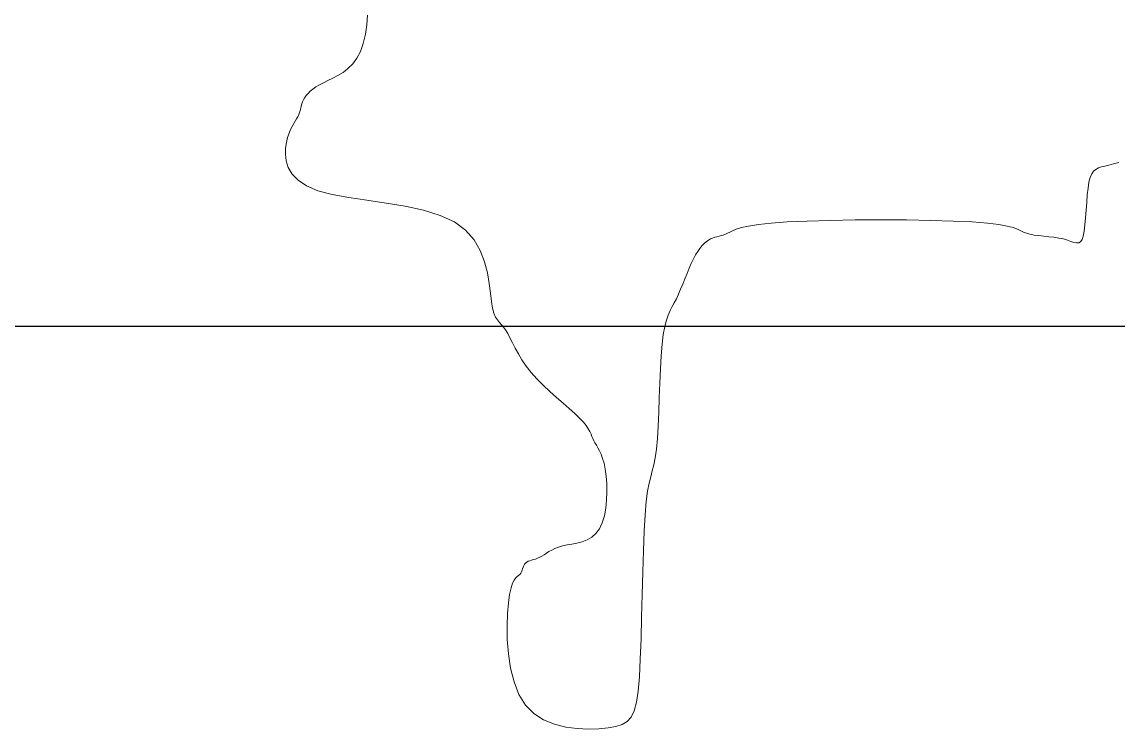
# Model space of a CAD drawing. Header units: millimetres. Extents: x 42 to 552, y 43 to 535.
# Drawn here: x 285.1028 to 285.1917, y 504.3051 to 504.3625 of the extents above; entities that cross this region are included whole.
import ezdxf

# ---------------------------------------------------------------- set-up
doc = ezdxf.new("R2010")
doc.units = ezdxf.units.MM
doc.header["$LTSCALE"] = 0.75
doc.header["$MEASUREMENT"] = 0
doc.layers.add('Gramado', color=9, linetype='Continuous', lineweight=0)
doc.layers.add('Linhas medias', color=7, linetype='Continuous', lineweight=30)

# ---------------------------------------------------------------- blocks, each defined once
blk = doc.blocks.new('arbusto7vista')
for p, q in [((-0.2931489009829704, 0.3044576418000702), (-0.2932805634697218, 0.3028562768178489)), ((-0.2932805634697218, 0.3028562768178489), (-0.2935096178106562, 0.3012927598430224)), ((-0.2935096178106562, 0.3012927598430224), (-0.2938468857309431, 0.299826567361535)), ((-0.2938468857309431, 0.299826567361535), (-0.2943031889557233, 0.2985171758593168)), ((-0.2948830366136974, 0.2974096433449347), (-0.2955656874474926, 0.2964913539176166)), ((-0.2943031889557233, 0.2985171758593168), (-0.2948830366136974, 0.2974096433449347)), ((-0.2963240876031819, 0.2957352731992131), (-0.2971311832268952, 0.2951143668115606)), ((-0.2955656874474926, 0.2964913539176166), (-0.2963240876031819, 0.2957352731992131)), ((-0.3003054433243051, 0.29344179700567), (-0.3009556193424316, 0.2930957522276714)), ((-0.2995741043673661, 0.2937923498517279), (-0.3003054433243051, 0.29344179700567)), ((-0.2987832454628858, 0.2941699395159674), (-0.2995741043673661, 0.2937923498517279)), ((-0.2979599204647627, 0.2946016003765237), (-0.2987832454628858, 0.2941699395159674)), ((-0.2971311832268952, 0.2951143668115606), (-0.2979599204647627, 0.2946016003765237)), ((-0.3027988118336395, 0.2917115853158805), (-0.3030972886693348, 0.2913655435879292)), ((-0.3024408178047508, 0.2920576264338166), (-0.3027988118336395, 0.2917115853158805)), ((-0.3020178952610024, 0.2924036675517527), (-0.3024408178047508, 0.2920576264338166)), ((-0.3015246328807848, 0.292749709279704), (-0.3020178952610024, 0.2924036675517527)), ((-0.3009556193424316, 0.2930957522276714), (-0.3015246328807848, 0.292749709279704)), ((-0.3038114637721492, 0.2899813595958705), (-0.3039106559572815, 0.2896353085652805)), ((-0.3036906308909693, 0.2903274087964292), (-0.3038114637721492, 0.2899813595958705)), ((-0.3035373360476399, 0.2906734558619632), (-0.3036906308909693, 0.2903274087964292)), ((-0.3033416596334462, 0.2910195006399618), (-0.3035373360476399, 0.2906734558619632)), ((-0.3030972886693348, 0.2913655435879292), (-0.3033416596334462, 0.2910195006399618)), ((-0.3043074430599972, 0.2882510922427457), (-0.3044607507568458, 0.287905036637099)), ((-0.3041866009977525, 0.288597147543399), (-0.3043074430599972, 0.2882510922427457)), ((-0.3040874033039813, 0.2889432022340515), (-0.3041866009977525, 0.288597147543399)), ((-0.3039990287125249, 0.2892892560096669), (-0.3040874033039813, 0.2889432022340515)), ((-0.3039106559572815, 0.2896353085652805), (-0.3039990287125249, 0.2892892560096669)), ((-0.3053842046385853, 0.2863477926896678), (-0.3056421224219719, 0.2858368260861397)), ((-0.3051262868551987, 0.2867938762976365), (-0.3053842046385853, 0.2863477926896678)), ((-0.3048791907970099, 0.2871912976589357), (-0.3051262868551987, 0.2867938762976365)), ((-0.3046537381891596, 0.2875562775224552), (-0.3048791907970099, 0.2871912976589357)), ((-0.3044607507568458, 0.287905036637099), (-0.3046537381891596, 0.2875562775224552)), ((-0.3061146710880109, 0.2845553608968601), (-0.3063076585203248, 0.2837524208133289)), ((-0.3058892184801607, 0.2852447557381623), (-0.3061146710880109, 0.2845553608968601)), ((-0.3056421224219719, 0.2858368260861397), (-0.3058892184801607, 0.2852447557381623)), ((-0.3064492431406052, 0.2828287262997407), (-0.306488023666958, 0.2818131144124436)), ((-0.3063076585203248, 0.2837524208133289), (-0.3064492431406052, 0.2828287262997407)), ((-0.306488023666958, 0.2818131144124436), (-0.3063644829062184, 0.2807434337688761)), ((-0.3063644829062184, 0.2807434337688761), (-0.3060191036651361, 0.2796575329864055)), ((-0.3060191036651361, 0.2796575329864055), (-0.3053923687505176, 0.2785932606824844)), ((-0.1753668768592149, 0.279060960162127), (-0.1750088828303262, 0.279369159779435)), ((-0.1750088828303262, 0.279369159779435), (-0.1745859602866062, 0.2795908479226483)), ((-0.1745859602866062, 0.2795908479226483), (-0.1740926979063602, 0.2797584666995618)), ((-0.1740926979063602, 0.2797584666995618), (-0.173523684368007, 0.2799044582179704)), ((-0.173523684368007, 0.2799044582179704), (-0.1728735083498805, 0.2800612645856404)), ((-0.1728735083498805, 0.2800612645856404), (-0.1721313480502999, 0.2802541185192098)), ((-0.1721313480502999, 0.2802541185192098), (-0.1712647397474143, 0.280479415170575)), ((-0.3053923687505176, 0.2785932606824844), (-0.3044247609691979, 0.2775884654744942)), ((-0.3044247609691979, 0.2775884654744942), (-0.3030567631279268, 0.2766809959798593)), ((-0.1761054010732153, 0.2772928713878287), (-0.1759097246590215, 0.2780552580741187)), ((-0.1759097246590215, 0.2780552580741187), (-0.1756653536949102, 0.2786338069629579)), ((-0.1756653536949102, 0.2786338069629579), (-0.1753668768592149, 0.279060960162127)), ((-0.3030567631279268, 0.2766809959798593), (-0.301228858033511, 0.2759087008159753)), ((-0.301228858033511, 0.2759087008159753), (-0.2989130907102151, 0.2752932076988799)), ((-0.1763795287977246, 0.275209375130089), (-0.1762586959165446, 0.276329524663609)), ((-0.1762586959165446, 0.276329524663609), (-0.1761054010732153, 0.2772928713878287)), ((-0.2989130907102151, 0.2752932076988799), (-0.2962077550521371, 0.2747912607390219)), ((-0.2962077550521371, 0.2747912607390219), (-0.2932427071709185, 0.2743433831454638)), ((-0.2932427071709185, 0.2743433831454638), (-0.2901478031780869, 0.2738900981272678)), ((-0.2901478031780869, 0.2738900981272678), (-0.2870528991852836, 0.2733719288935106)), ((-0.1765670937381003, 0.2727365760189286), (-0.1764787209828853, 0.2739918998832138)), ((-0.1764787209828853, 0.2739918998832138), (-0.1763795287977246, 0.275209375130089)), ((-0.2870528991852836, 0.2733719288935106), (-0.2840878513040366, 0.272729398653226)), ((-0.2840878513040366, 0.272729398653226), (-0.281382515645987, 0.2719030306155048)), ((-0.1766554683295567, 0.2715028806331787), (-0.1765670937381003, 0.2727365760189286)), ((-0.281382515645987, 0.2719030306155048), (-0.2790667483226912, 0.2708333479893952)), ((-0.2790667483226912, 0.2708333479893952), (-0.2772370396073995, 0.2694834030899216)), ((-0.2313202644317585, 0.2701683503557177), (-0.2297430467233994, 0.2704152754856182)), ((-0.2297430467233994, 0.2704152754856182), (-0.2276788706623449, 0.2706405721369691)), ((-0.2276788706623449, 0.2706405721369691), (-0.2250465765231411, 0.2708334260705385)), ((-0.2250465765231411, 0.2708334260705385), (-0.2218064862534845, 0.2709848254202569)), ((-0.2218064862534845, 0.2709848254202569), (-0.2180848484936746, 0.2710929678129048)), ((-0.2180848484936746, 0.2710929678129048), (-0.2140493935572749, 0.2711578532484964)), ((-0.2140493935572749, 0.2711578532484964), (-0.2098678517577071, 0.2711794817270317)), ((-0.2098678517577071, 0.2711794817270317), (-0.2057079534085062, 0.2711578532484964)), ((-0.2057079534085062, 0.2711578532484964), (-0.2017374288231224, 0.2710929678129048)), ((-0.2017374288231224, 0.2710929678129048), (-0.1981240083151192, 0.2709848254202569)), ((-0.1981240083151192, 0.2709848254202569), (-0.1950354221979183, 0.2708334260705385)), ((-0.1950354221979183, 0.2708334260705385), (-0.192594312023175, 0.2706405721369691)), ((-0.192594312023175, 0.2706405721369691), (-0.1907429642950547, 0.2704152754856182)), ((-0.1907429642950547, 0.2704152754856182), (-0.1893785767558711, 0.2701683503557177)), ((-0.1768755080855726, 0.269338283681023), (-0.1767546660233279, 0.2703502908218951)), ((-0.1767546660233279, 0.2703502908218951), (-0.1766554683295567, 0.2715028806331787)), ((-0.2772370396073995, 0.2694834030899216), (-0.2758564164200834, 0.267906364655957)), ((-0.2361277439996456, 0.2685263883606126), (-0.2357814516248311, 0.2686147046479448)), ((-0.2357814516248311, 0.2686147046479448), (-0.2354351578728426, 0.2687138351745375)), ((-0.2354351578728426, 0.2687138351745375), (-0.2350888632027477, 0.2688345941796655)), ((-0.2350888632027477, 0.2688345941796655), (-0.2347425680736137, 0.2689877959026035)), ((-0.2347425680736137, 0.2689877959026035), (-0.2343827462470358, 0.2691806498361586)), ((-0.2343827462470358, 0.2691806498361586), (-0.2339417646950324, 0.2694059464875238)), ((-0.2339417646950324, 0.2694059464875238), (-0.2333384636920925, 0.26965287161741)), ((-0.2333384636920925, 0.26965287161741), (-0.2324916835128192, 0.269910610986571)), ((-0.2324916835128192, 0.269910610986571), (-0.2313202644317585, 0.2701683503557177)), ((-0.1893785767558711, 0.2701683503557177), (-0.1883983471479098, 0.269910610986571)), ((-0.1883983471479098, 0.269910610986571), (-0.1876994732134563, 0.26965287161741)), ((-0.1876994732134563, 0.26965287161741), (-0.1871791526948527, 0.2694059464875238)), ((-0.1871791526948527, 0.2694059464875238), (-0.1867345833343848, 0.2691806498361586)), ((-0.1867345833343848, 0.2691806498361586), (-0.1862629628743093, 0.2689877959026035)), ((-0.1862629628743093, 0.2689877959026035), (-0.1856831315127465, 0.2688345941796797)), ((-0.1856831315127465, 0.2688345941796797), (-0.1850004992706431, 0.2687138351745375)), ((-0.1850004992706431, 0.2687138351745375), (-0.1842421186246952, 0.2686147046479448)), ((-0.1842421186246952, 0.2686147046479448), (-0.1834350420517126, 0.2685263883606126)), ((-0.1770288157824211, 0.2685263363065076), (-0.1768755080855726, 0.269338283681023)), ((-0.2758564164200834, 0.267906364655957), (-0.2748545398423516, 0.2661779305323364)), ((-0.239244266347896, 0.2665464940969855), (-0.2388979930238122, 0.2669691444131672)), ((-0.2388979930238122, 0.2669691444131672), (-0.2385517196997, 0.267326911733818)), ((-0.2385517196997, 0.267326911733818), (-0.2382054454574813, 0.2676252025685102)), ((-0.2382054454574813, 0.2676252025685102), (-0.2378591693790497, 0.2678694234269159)), ((-0.2378591693790497, 0.2678694234269159), (-0.2375128905462986, 0.2680649808186217)), ((-0.2375128905462986, 0.2680649808186217), (-0.237166608270627, 0.2682181825415455)), ((-0.237166608270627, 0.2682181825415455), (-0.2368203227816252, 0.2683389415466735)), ((-0.2368203227816252, 0.2683389415466735), (-0.2364740345382756, 0.2684380720732804)), ((-0.2364740345382756, 0.2684380720732804), (-0.2361277439996456, 0.2685263883606126)), ((-0.1834350420517126, 0.2685263883606126), (-0.1826063220283345, 0.2684380720732804)), ((-0.1826063220283345, 0.2684380720732804), (-0.1817830110313423, 0.2683389415466877)), ((-0.1817830110313423, 0.2683389415466877), (-0.1809921615374606, 0.2682181825415455)), ((-0.1809921615374606, 0.2682181825415455), (-0.1802608260234138, 0.2680649808186217)), ((-0.1802608260234138, 0.2680649808186217), (-0.179610646562395, 0.2678766327164226)), ((-0.179610646562395, 0.2678766327164226), (-0.1790416236134433, 0.267682876884578)), ((-0.1790416236134433, 0.267682876884578), (-0.1785483472320948, 0.267521562550499)), ((-0.1785483472320948, 0.267521562550499), (-0.178125407473857, 0.2674305389416389)), ((-0.178125407473857, 0.2674305389416389), (-0.1777673943942375, 0.2674476552853804)), ((-0.1777673943942375, 0.2674476552853804), (-0.1774688980488008, 0.2676107608091627)), ((-0.1774688980488008, 0.2676107608091627), (-0.1772245084929978, 0.2679577047403967)), ((-0.1772245084929978, 0.2679577047403967), (-0.1770288157824211, 0.2685263363065076)), ((-0.2748545398423516, 0.2661779305323364), (-0.2741610709558415, 0.264373798563895)), ((-0.2402830955012973, 0.2648351800788333), (-0.2399368166685463, 0.2654849184394266)), ((-0.2399368166685463, 0.2654849184394266), (-0.2395905405901146, 0.2660535542756008)), ((-0.2395905405901146, 0.2660535542756008), (-0.239244266347896, 0.2665464940969855)), ((-0.2741610709558415, 0.264373798563895), (-0.2737056708421335, 0.2625696665954393)), ((-0.2413219494436021, 0.2624669367108368), (-0.2409756626539092, 0.2633068147700328)), ((-0.2409756626539092, 0.2633068147700328), (-0.2406293777004578, 0.2641034383121905)), ((-0.2406293777004578, 0.2641034383121905), (-0.2402830955012973, 0.2648351800788333)), ((-0.2737056708421335, 0.2625696665954393), (-0.2734180005828648, 0.2608412324718188)), ((-0.2420145248591439, 0.2607439260754205), (-0.241668237151373, 0.2616054313931357)), ((-0.241668237151373, 0.2616054313931357), (-0.2413219494436021, 0.2624669367108368)), ((-0.2734180005828648, 0.2608412324718188), (-0.2732277212596443, 0.2592641940378684)), ((-0.2427070966022882, 0.2591074244740668), (-0.2423608116488367, 0.2599040480162245)), ((-0.2423608116488367, 0.2599040480162245), (-0.2420145248591439, 0.2607439260754205)), ((-0.2732277212596443, 0.2592641940378684), (-0.2730644939541094, 0.2579142491383948)), ((-0.2730644939541094, 0.2579142491383948), (-0.2728706047878688, 0.2568454676480627)), ((-0.2433987558237618, 0.2577178338707142), (-0.2430533788014486, 0.2583756827074382)), ((-0.2430533788014486, 0.2583756827074382), (-0.2427070966022882, 0.2591074244740668)), ((-0.2728706047878688, 0.2568454676480627), (-0.2726388400425606, 0.2560254075607276)), ((-0.2443807654113357, 0.2557226479018766), (-0.2440678590731977, 0.2564453858342404)), ((-0.2440678590731977, 0.2564453858342404), (-0.2437387192291567, 0.257092424701753)), ((-0.2437387192291567, 0.257092424701753), (-0.2433987558237618, 0.2577178338707142)), ((-0.2726388400425606, 0.2560254075607276), (-0.2723746110398224, 0.2553999989001028)), ((-0.2723746110398224, 0.2553999989001028), (-0.2720833291013207, 0.2549151716898734)), ((-0.2720833291013207, 0.2549151716898734), (-0.2717704055486649, 0.2545168559537387)), ((-0.2717704055486649, 0.2545168559537387), (-0.2714412517035214, 0.2541509817153695)), ((-0.2449362377921034, 0.2538337973774105), (-0.244672028299135, 0.2548701415383761)), ((-0.244672028299135, 0.2548701415383761), (-0.2443807654113357, 0.2557226479018766)), ((-0.2714412517035214, 0.2541509817153695), (-0.2711012788874996, 0.2537634789984793)), ((-0.2711012788874996, 0.2537634789984793), (-0.2707558984222942, 0.2533002778267388)), ((-0.2707558984222942, 0.2533002778267388), (-0.270406914311252, 0.2527190234463887)), ((-0.270406914311252, 0.2527190234463887), (-0.2700417012848959, 0.2520242219937927)), ((-0.2453618568155775, 0.2509933181979704), (-0.2451679839457199, 0.2525595460527086)), ((-0.2451679839457199, 0.2525595460527086), (-0.2449362377921034, 0.2538337973774105)), ((-0.2700417012848959, 0.2520242219937927), (-0.2696440267554294, 0.2512320948278557)), ((-0.2696440267554294, 0.2512320948278557), (-0.2691976581350843, 0.2503588633074543)), ((-0.2455151516589069, 0.2491053757735386), (-0.2453618568155775, 0.2509933181979704)), ((-0.2691976581350843, 0.2503588633074543), (-0.2686863628361209, 0.2494207487914935)), ((-0.2686863628361209, 0.2494207487914935), (-0.2680939082707425, 0.2484339726388782)), ((-0.2456359845400868, 0.2469633060464957), (-0.2455151516589069, 0.2491053757735386)), ((-0.2680939082707425, 0.2484339726388782), (-0.2674040618512379, 0.2474147562084994)), ((-0.2674040618512379, 0.2474147562084994), (-0.2666005909897535, 0.246379320859262)), ((-0.2666005909897535, 0.246379320859262), (-0.2656762809733948, 0.2453429866109502)), ((-0.2457351767252192, 0.2446590276105383), (-0.2456359845400868, 0.2469633060464957)), ((-0.2656762809733948, 0.2453429866109502), (-0.2646599885883063, 0.2443174681269369)), ((-0.2646599885883063, 0.2443174681269369), (-0.2635895884954209, 0.2433135787314455)), ((-0.2458235494804626, 0.2422844590593911), (-0.2457351767252192, 0.2446590276105383)), ((-0.2635895884954209, 0.2433135787314455), (-0.2625029553557283, 0.2423421317487566)), ((-0.2625029553557283, 0.2423421317487566), (-0.2614379638301614, 0.2414139405031079)), ((-0.245911924071919, 0.2399315189867792), (-0.2458235494804626, 0.2422844590593911)), ((-0.2614379638301614, 0.2414139405031079), (-0.2604324885797098, 0.2405398183187515)), ((-0.2604324885797098, 0.2405398183187515), (-0.2595244042653064, 0.2397305785199535)), ((-0.2595244042653064, 0.2397305785199535), (-0.2587515855479126, 0.2389970344309518)), ((-0.2587515855479126, 0.2389970344309518), (-0.2581410857458764, 0.2383463949345668)), ((-0.2581410857458764, 0.2383463949345668), (-0.2576766728069515, 0.2377714511479923)), ((-0.2460111217656902, 0.2376921259864133), (-0.245911924071919, 0.2399315189867792)), ((-0.2576766728069515, 0.2377714511479923), (-0.2573312933363638, 0.237261389746962)), ((-0.2573312933363638, 0.237261389746962), (-0.2570778939392255, 0.2368053974072382)), ((-0.2570778939392255, 0.2368053974072382), (-0.256889421220734, 0.2363926608045404)), ((-0.2461319638279349, 0.2356581986520183), (-0.2460111217656902, 0.2376921259864133)), ((-0.256889421220734, 0.2363926608045404), (-0.2567388217860298, 0.236012366614645)), ((-0.2567388217860298, 0.236012366614645), (-0.256599042240282, 0.2356537015132858)), ((-0.256599042240282, 0.2356537015132858), (-0.2564430291886595, 0.2353058521762108)), ((-0.2564430291886595, 0.2353058521762108), (-0.2562500417563456, 0.234956202753466)), ((-0.2562500417563456, 0.234956202753466), (-0.2560245891484954, 0.234584927292218)), ((-0.2462852715247834, 0.2339216555773049), (-0.2461319638279349, 0.2356581986520183)), ((-0.2560245891484954, 0.234584927292218), (-0.2557774930903065, 0.234170397313946)), ((-0.2557774930903065, 0.234170397313946), (-0.2555195753069199, 0.2336909843401287)), ((-0.2555195753069199, 0.2336909843401287), (-0.2552616575235334, 0.2331250598922168)), ((-0.2552616575235334, 0.2331250598922168), (-0.2550145614653445, 0.2324509954916891)), ((-0.2464782589570973, 0.2325383688068001), (-0.2462852715247834, 0.2339216555773049)), ((-0.2550145614653445, 0.2324509954916891), (-0.2547891088574943, 0.2316471626600105)), ((-0.2547891088574943, 0.2316471626600105), (-0.254596121425152, 0.2306919329186599)), ((-0.2469508076231364, 0.2304422610199879), (-0.2467037115649475, 0.2314200241881963)), ((-0.2467037115649475, 0.2314200241881963), (-0.2464782589570973, 0.2325383688068001)), ((-0.254596121425152, 0.2306919329186599), (-0.2544464208170325, 0.2295753930624613)), ((-0.2544464208170325, 0.2295753930624613), (-0.254350828375749, 0.2283344909797478)), ((-0.2474666431899095, 0.2284110362287208), (-0.2472087254065229, 0.2294807186006551)), ((-0.2472087254065229, 0.2294807186006551), (-0.2469508076231364, 0.2304422610199879)), ((-0.254350828375749, 0.2283344909797478), (-0.2543201653674032, 0.2270178898321689)), ((-0.2477137392480984, 0.2271088532026511), (-0.2474666431899095, 0.2284110362287208)), ((-0.2543201653674032, 0.2270178898321689), (-0.2543652530581539, 0.2256742527814311)), ((-0.2479391918559486, 0.2254498088209687), (-0.2477137392480984, 0.2271088532026511)), ((-0.254496912714103, 0.2243522429892124), (-0.2547259656013523, 0.2231005236171768)), ((-0.2543652530581539, 0.2256742527814311), (-0.254496912714103, 0.2243522429892124)), ((-0.2481321792882625, 0.2233095423821396), (-0.2479391918559486, 0.2254498088209687)), ((-0.2547259656013523, 0.2231005236171768), (-0.2550632329860605, 0.2219677578270165)), ((-0.2482854869850826, 0.2206087514474291), (-0.2481321792882625, 0.2233095423821396)), ((-0.2555195361343578, 0.2210026087804096), (-0.256099383792332, 0.2202402220941337)), ((-0.2550632329860605, 0.2219677578270165), (-0.2555195361343578, 0.2210026087804096)), ((-0.2484063290473273, 0.2174483666291138), (-0.2482854869850826, 0.2206087514474291)), ((-0.2583475304055298, 0.2189263203888174), (-0.2591762676433973, 0.2187046322456041)), ((-0.2575404347818164, 0.2192345200061254), (-0.2583475304055298, 0.2189263203888174)), ((-0.2567820346260987, 0.2196616732052945), (-0.2575404347818164, 0.2192345200061254)), ((-0.256099383792332, 0.2202402220941337), (-0.2567820346260987, 0.2196616732052945)), ((-0.264127885316185, 0.2170536611294693), (-0.2645084269011306, 0.2168067359995831)), ((-0.2637148808509835, 0.2173114004986303), (-0.264127885316185, 0.2170536611294693)), ((-0.2632585913212893, 0.2175691398677913), (-0.2637148808509835, 0.2173114004986303)), ((-0.2627481945428656, 0.2178160649976775), (-0.2632585913212893, 0.2175691398677913)), ((-0.2621728683315041, 0.2180413616490426), (-0.2627481945428656, 0.2178160649976775)), ((-0.2615217905029397, 0.2182342155825978), (-0.2621728683315041, 0.2180413616490426)), ((-0.2607904515459722, 0.218391021950282), (-0.2615217905029397, 0.2182342155825978)), ((-0.259999592641492, 0.2185370134686906), (-0.2607904515459722, 0.218391021950282)), ((-0.2591762676433973, 0.2187046322456041), (-0.259999592641492, 0.2185370134686906)), ((-0.2485055267411269, 0.2139743768022271), (-0.2484063290473273, 0.2174483666291138)), ((-0.2676773133957795, 0.2152729533026729), (-0.2677981554580242, 0.2150476693598335)), ((-0.2675240056989594, 0.2154657963577336), (-0.2676773133957795, 0.2152729533026729)), ((-0.2673301165327189, 0.2156189894896983), (-0.2675240056989594, 0.2154657963577336)), ((-0.2670983517874106, 0.215739742038906), (-0.2673301165327189, 0.2156189894896983)), ((-0.2668341227846724, 0.2158388679395955), (-0.2670983517874106, 0.215739742038906)), ((-0.2665428408461707, 0.2159271811260624), (-0.2668341227846724, 0.2158388679395955)), ((-0.266229917293515, 0.2160154955325311), (-0.2665428408461707, 0.2159271811260624)), ((-0.2659007634483714, 0.2161146250932831), (-0.266229917293515, 0.2160154955325311)), ((-0.2655607906323496, 0.2162353837425712), (-0.2659007634483714, 0.2161146250932831)), ((-0.2652154101671442, 0.2163885854146628), (-0.2655607906323496, 0.2162353837425712)), ((-0.2648673277900286, 0.2165814393482179), (-0.2652154101671442, 0.2163885854146628)), ((-0.2645084269011306, 0.2168067359995831), (-0.2648673277900286, 0.2165814393482179)), ((-0.2686403914675566, 0.2134598678765229), (-0.2688658249481932, 0.2132886503007683)), ((-0.2684474204081368, 0.2136202702979944), (-0.2686403914675566, 0.2134598678765229)), ((-0.2682941255648075, 0.2138131133530692), (-0.2684474204081368, 0.2136202702979944)), ((-0.2681732926836276, 0.2140383972959086), (-0.2682941255648075, 0.2138131133530692)), ((-0.2680741004984952, 0.2142853084972671), (-0.2681732926836276, 0.2140383972959086)), ((-0.2679857277432518, 0.2145430333278711), (-0.2680741004984952, 0.2142853084972671)), ((-0.2678973531518238, 0.214800758158475), (-0.2679857277432518, 0.2145430333278711)), ((-0.2677981554580242, 0.2150476693598335), (-0.2678973531518238, 0.214800758158475)), ((-0.2485939013325833, 0.2103327708417879), (-0.2485055267411269, 0.2139743768022271)), ((-0.2696286918466058, 0.2121694099348161), (-0.2698757669413681, 0.2114142350289114)), ((-0.2693707959447806, 0.2126974910012223), (-0.2696286918466058, 0.2121694099348161)), ((-0.2691129000429555, 0.2130525478994372), (-0.2693707959447806, 0.2126974910012223)), ((-0.2688658249481932, 0.2132886503007683), (-0.2691129000429555, 0.2130525478994372)), ((-0.2701012004220047, 0.2103778966122007), (-0.2702941714814244, 0.2090063250133909)), ((-0.2698757669413681, 0.2114142350289114), (-0.2701012004220047, 0.2103778966122007)), ((-0.2486822740877983, 0.2066695376228296), (-0.2485939013325833, 0.2103327708417879)), ((-0.2702941714814244, 0.2090063250133909), (-0.2704402520708129, 0.2072706831252873)), ((-0.2704402520708129, 0.2072706831252873), (-0.2705105851745202, 0.2052430640971323)), ((-0.2487814662729591, 0.2031306660203995), (-0.2486822740877983, 0.2066695376228296)), ((-0.2705105851745202, 0.2052430640971323), (-0.2704727065351165, 0.203020793642267)), ((-0.2704727065351165, 0.203020793642267), (-0.2702941518951434, 0.2007011974740607)), ((-0.248902299154139, 0.1998621449095168), (-0.2487814662729591, 0.2031306660203995)), ((-0.2702941518951434, 0.2007011974740607), (-0.2699424569971995, 0.1983816013058401)), ((-0.2490555939974683, 0.1970099631652289), (-0.248902299154139, 0.1998621449095168)), ((-0.2699424569971995, 0.1983816013058401), (-0.2693851575838551, 0.1961593308509748)), ((-0.2693851575838551, 0.1961593308509748), (-0.2685897893976801, 0.1941317118228199)), ((-0.2492548775003627, 0.1946849641474415), (-0.2490555939974683, 0.1970099631652289)), ((-0.2685897893976801, 0.1941317118228199), (-0.2675238881812732, 0.1923960699347163)), ((-0.2495244980854352, 0.1928574091556925), (-0.2492548775003627, 0.1946849641474415)), ((-0.2675238881812732, 0.1923960699347163), (-0.2661721235398318, 0.1910263006074615)), ((-0.2498915096065843, 0.1914624139744205), (-0.2495244980854352, 0.1928574091556925)), ((-0.2661721235398318, 0.1910263006074615), (-0.2645877005291197, 0.1900025780915513)), ((-0.2510259208725643, 0.1897105661809775), (-0.2503829659176517, 0.1904350943880502)), ((-0.2503829659176517, 0.1904350943880502), (-0.2498915096065843, 0.1914624139744205)), ((-0.2645877005291197, 0.1900025780915513), (-0.2628409580674997, 0.189281646344952)), ((-0.2628409580674997, 0.189281646344952), (-0.2610022350733345, 0.1888202493256301)), ((-0.2610022350733345, 0.1888202493256301), (-0.2591418704650721, 0.1885751309915094)), ((-0.2591418704650721, 0.1885751309915094), (-0.2573302031610183, 0.1885030353005703)), ((-0.2573302031610183, 0.1885030353005703), (-0.2556375720795927, 0.1885607062107368)), ((-0.2556375720795927, 0.1885607062107368), (-0.2541343161391865, 0.1887048876799895)), ((-0.2541343161391865, 0.1887048876799895), (-0.2528745421294332, 0.1889103470425226)), ((-0.2528745421294332, 0.1889103470425226), (-0.2518474283251919, 0.1892239451376696)), ((-0.2518474283251919, 0.1892239451376696), (-0.2510259208725643, 0.1897105661809775))]:
    blk.add_line(p, q)

msp = doc.modelspace()

# ---------------------------------------------------------------- linework, layer by layer
at = {"layer": 'Linhas medias'}
msp.add_line((283.6385028881232, 504.3377642132709), (285.6002793793048, 504.3377642132709), dxfattribs=at)

# ---------------------------------------------------------------- block references
at = {"layer": 'Gramado', "xscale": 0.5, "yscale": 0.5, "zscale": 0.5}
msp.add_blockref('arbusto7vista', (285.2773970857772, 504.2108161244648), dxfattribs=at)

doc.saveas('drawing.dxf')
